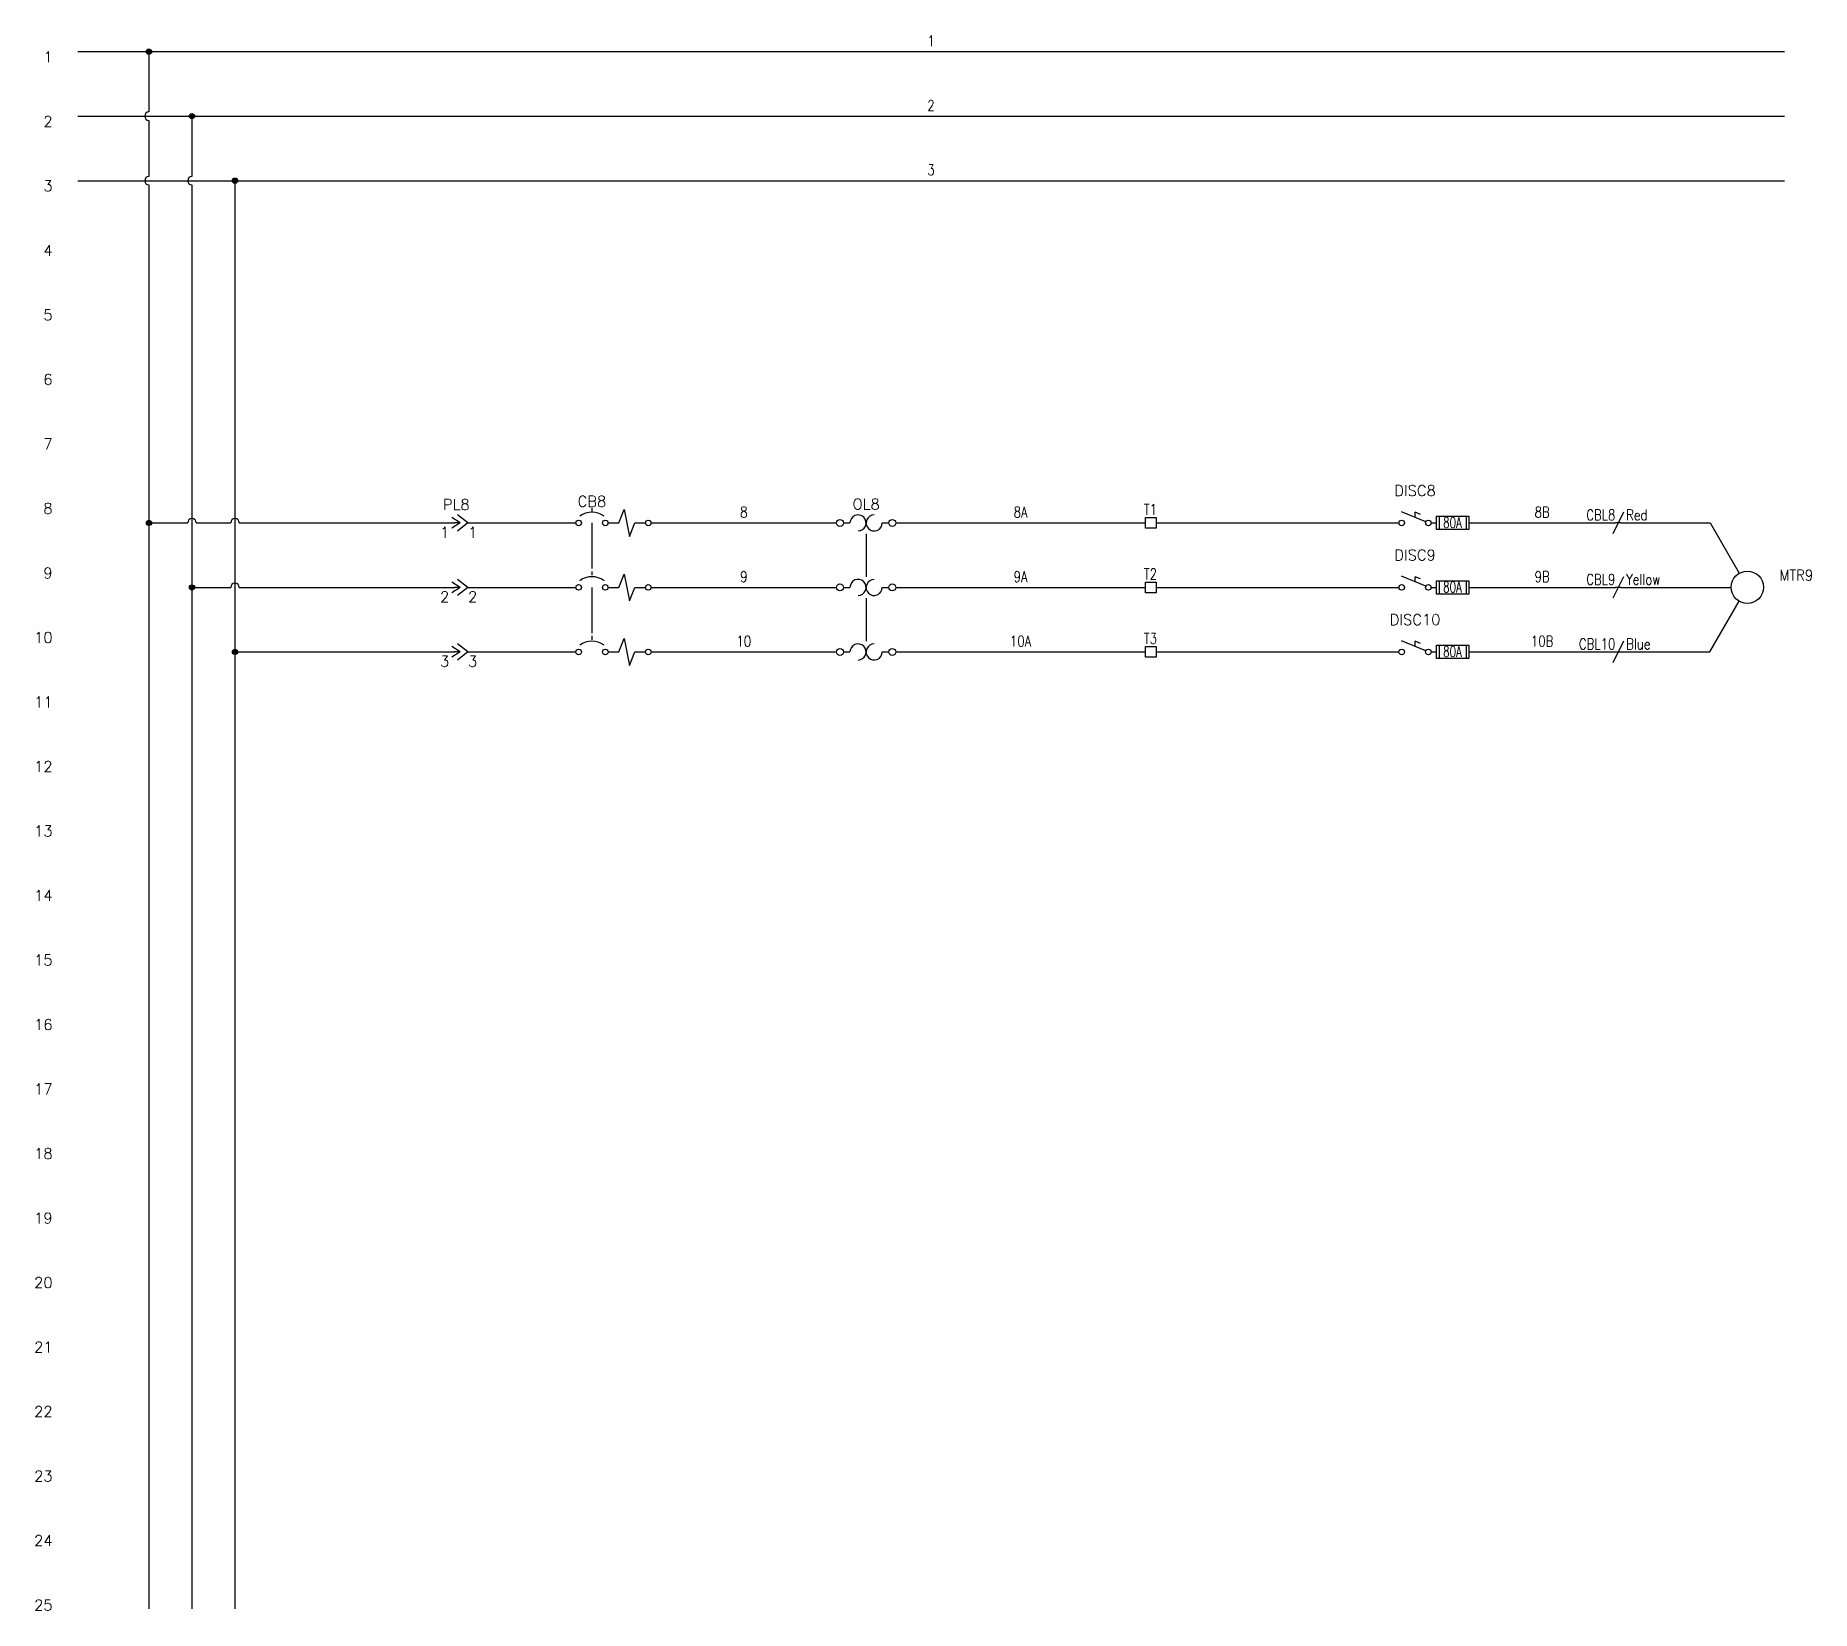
# Model space of a CAD drawing. Header units: inches. Extents: x 10.1 to 30.7, y 3.4 to 21.7.
import ezdxf
from ezdxf.enums import TextEntityAlignment as Align

# ---------------------------------------------------------------- set-up
doc = ezdxf.new("R2010")
doc.units = ezdxf.units.IN
doc.header["$MEASUREMENT"] = 0
doc.linetypes.add('HIDDEN2', pattern=[0.1875, 0.125, -0.0625])
for name, color, linetype in [('LINK', 9, 'Continuous'), ('MISC', 7, 'Continuous'), ('SYMS', 7, 'Continuous'), ('TAGS', 150, 'Continuous'), ('TERMS', 123, 'Continuous'), ('WIRENO', 72, 'Continuous'), ('WIRES', 7, 'Continuous')]:
    doc.layers.add(name, color=color, linetype=linetype)
doc.styles.add('WD', font='romans.shx')

# ---------------------------------------------------------------- blocks, each defined once
blk = doc.blocks.new('WD_MLRH')
at = {"style": 'WD'}
blk.add_attdef('RUNGFIRST', text='', height=0.125, dxfattribs=at).set_placement((-0.25, 0), align=Align.MIDDLE_RIGHT)
at = {"style": 'WD', "flags": 1}
for tag, p in [('RUNGHORV', (-0.25, -0.127)), ('RUNGDIST', (-0.25, -0.2)), ('RUNGINC', (-0.25, -0.163)), ('WIRE-START', (-0.25, -0.356)), ('WIRE-GSUF', (-0.25, -0.396)), ('PH3SPACE', (-0.25, -0.437)), ('WIREMODE', (-0.25, -0.281)), ('RUNGCNT', (-0.25, -0.237)), ('WIREFMT', (-0.25, -0.321))]:
    blk.add_attdef(tag, text='', height=0.025, dxfattribs=at).set_placement(p, align=Align.RIGHT)
blk = doc.blocks.new('WDDOT')
for radius in [0.03, 0.0187, 0.00929]:
    blk.add_circle((0, 0), radius)
blk = doc.blocks.new('HC01PJ')
for p, q in [((-0.031, 0), (-0.125, 0.062)), ((-0.031, 0), (-0.125, -0.062)), ((-0.031, 0), (-0.094, 0)), ((0.062, 0), (-0.062, 0.094)), ((0.062, 0), (-0.062, -0.094))]:
    blk.add_line(p, q)
at = {"style": 'WD', "width": 0.7}
for tag, p in [('DESC1', (-0.031, 0.406)), ('DESC2', (-0.031, 0.25))]:
    blk.add_attdef(tag, text='', height=0.125, dxfattribs=at).set_placement(p, align=Align.RIGHT)
for tag, p in [('INST', (0.094, 0.406)), ('LOC', (0.094, 0.25))]:
    blk.add_attdef(tag, p, '', height=0.125, dxfattribs=at)
at = {"style": 'WD'}
for tag, p, height in [('TAG1', (0.094, 0.094), 0.125), ('X2LINK', (-0.062, 0.125), 0.01), ('X8LINK', (-0.062, -0.125), 0.01)]:
    blk.add_attdef(tag, p, '', height=height, dxfattribs=at)
for tag, p, height, flags in [('X4TERMDESC01', (-0.106, 0.022), 0.01, 1), ('X4TERM01', (-0.094, 0), 0.0125, 1), ('FAMILY', (0.048, 0.121), 0.01, 9), ('X1TERM02', (0.062, 0), 0.0125, 1), ('X1TERMDESC02', (0.067, 0.016), 0.01, 1)]:
    blk.add_attdef(tag, p, '', height=height, dxfattribs=dict(at, flags=flags))
at = {"linetype": 'Continuous', "style": 'WD', "flags": 9}
for tag, p in [('ASSYCODE', (0.067, 0.044)), ('MFG', (0.072, 0.057)), ('CAT', (0.073, 0.077))]:
    blk.add_attdef(tag, text='', height=0.01, dxfattribs=at).set_placement(p, align=Align.CENTER)
at = {"linetype": 'Continuous', "style": 'WD', "flags": 8}
blk.add_attdef('TERM01', text='', height=0.125, dxfattribs=at).set_placement((-0.156, -0.047), align=Align.TOP_RIGHT)
blk.add_attdef('TERM02', text='', height=0.125, dxfattribs=at).set_placement((0.062, -0.047), align=Align.TOP_LEFT)
blk = doc.blocks.new('HC02PJ')
for p, q in [((-0.031, 0), (-0.125, 0.062)), ((-0.031, 0), (-0.125, -0.062)), ((-0.031, 0), (-0.094, 0)), ((0.062, 0), (-0.062, 0.094)), ((0.062, 0), (-0.062, -0.094))]:
    blk.add_line(p, q)
at = {"style": 'WD', "width": 0.7}
for tag, p in [('DESC1', (-0.031, 0.406)), ('DESC2', (-0.031, 0.25))]:
    blk.add_attdef(tag, text='', height=0.125, dxfattribs=at).set_placement(p, align=Align.RIGHT)
for tag, p in [('INST', (0.094, 0.406)), ('LOC', (0.094, 0.25))]:
    blk.add_attdef(tag, p, '', height=0.125, dxfattribs=at)
at = {"style": 'WD'}
for tag, p, height in [('TAG2', (0.094, 0.094), 0.125), ('X2LINK', (-0.062, 0.125), 0.01), ('X8LINK', (-0.062, -0.125), 0.01)]:
    blk.add_attdef(tag, p, '', height=height, dxfattribs=at)
for tag, p, height, flags in [('X4TERMDESC01', (-0.113, 0.019), 0.01, 1), ('X4TERM01', (-0.094, 0), 0.0125, 1), ('FAMILY', (0.048, 0.121), 0.01, 9), ('X1TERM02', (0.062, 0), 0.0125, 1), ('X1TERMDESC02', (0.067, 0.014), 0.01, 1)]:
    blk.add_attdef(tag, p, '', height=height, dxfattribs=dict(at, flags=flags))
at = {"linetype": 'Continuous', "style": 'WD', "flags": 8}
blk.add_attdef('TERM01', text='', height=0.125, dxfattribs=at).set_placement((-0.156, -0.047), align=Align.TOP_RIGHT)
blk.add_attdef('TERM02', text='', height=0.125, dxfattribs=at).set_placement((0.062, -0.047), align=Align.TOP_LEFT)
blk = doc.blocks.new('HCB11M')
for p, q in [((0, 0.173), (0, 0.126)), ((0.188, 0), (0.312, 0)), ((0.312, 0), (0.375, 0.156)), ((0.375, 0.156), (0.438, -0.156)), ((0.438, -0.156), (0.5, 0)), ((0.5, 0), (0.623, 0))]:
    blk.add_line(p, q)
for centre in [(-0.155, 0), (0.155, 0), (0.655, 0)]:
    blk.add_circle(centre, 0.0322)
blk.add_arc((0, -0.109), 0.234, 53.1301, 126.8699)
at = {"style": 'WD', "width": 0.7}
for tag, p in [('INST', (0, 0.826)), ('DESC1', (0, 0.5)), ('LOC', (0, 0.656)), ('DESC2', (0, 0.344)), ('RATING1', (0, -0.188)), ('XREF', (0, -0.344))]:
    blk.add_attdef(tag, text='', height=0.125, dxfattribs=at).set_placement(p, align=Align.CENTER)
at = {"style": 'WD'}
blk.add_attdef('TAG1', text='', height=0.125, dxfattribs=at).set_placement((0, 0.188), align=Align.CENTER)
for tag, p, height, flags in [('X2LINK', (0, 0.219), 0.01, 1), ('X4TERM01', (-0.188, 0), 0.0125, 1), ('X8LINK', (0, 0), 0.01, 1), ('FAMILY', (0.205, 0.152), 0.01, 9), ('CONTACT', (0.205, 0.131), 0.01, 9), ('X1TERM02', (0.688, 0), 0.0125, 1)]:
    blk.add_attdef(tag, p, '', height=height, dxfattribs=dict(at, flags=flags))
at = {"linetype": 'Continuous', "style": 'WD', "flags": 9}
for tag, p in [('ASSYCODE', (0.232, 0.071)), ('MFG', (0.228, 0.089)), ('CAT', (0.23, 0.108))]:
    blk.add_attdef(tag, text='', height=0.01, dxfattribs=at).set_placement(p, align=Align.CENTER)
at = {"linetype": 'Continuous', "style": 'WD', "flags": 8}
blk.add_attdef('TERM01', text='', height=0.125, dxfattribs=at).set_placement((-0.25, -0.031), align=Align.TOP_RIGHT)
blk.add_attdef('TERM02', text='', height=0.125, dxfattribs=at).set_placement((0.75, -0.031), align=Align.TOP_LEFT)
blk = doc.blocks.new('HCB21M')
at = {"linetype": 'HIDDEN2'}
blk.add_line((0, 0.187), (0, 0.141), dxfattribs=at)
for p, q in [((0.188, 0), (0.312, 0)), ((0.312, 0), (0.375, 0.156)), ((0.375, 0.156), (0.438, -0.156)), ((0.438, -0.156), (0.5, 0)), ((0.5, 0), (0.623, 0))]:
    blk.add_line(p, q)
for centre in [(-0.155, 0), (0.155, 0), (0.655, 0)]:
    blk.add_circle(centre, 0.0322)
blk.add_arc((0, -0.109), 0.234, 53.1301, 126.8699)
at = {"style": 'WD', "width": 0.7}
for tag, p in [('INST', (0, 0.863)), ('DESC1', (0, 0.537)), ('LOC', (0, 0.693)), ('DESC2', (0, 0.38)), ('RATING1', (0, -0.188)), ('XREF', (0, -0.344))]:
    blk.add_attdef(tag, text='', height=0.125, dxfattribs=at).set_placement(p, align=Align.CENTER)
at = {"style": 'WD'}
blk.add_attdef('TAG2', text='', height=0.125, dxfattribs=at).set_placement((0, 0.224), align=Align.CENTER)
for tag, p, height, flags in [('X2LINK', (0, 0.219), 0.01, 1), ('X4TERM01', (-0.188, 0), 0.0125, 1), ('X8LINK', (0, 0), 0.01, 1), ('FAMILY', (0.054, 0.183), 0.01, 9), ('CONTACT', (0.054, 0.161), 0.01, 9), ('X1TERM02', (0.688, 0), 0.0125, 1)]:
    blk.add_attdef(tag, p, '', height=height, dxfattribs=dict(at, flags=flags))
at = {"linetype": 'Continuous', "style": 'WD', "flags": 8}
blk.add_attdef('TERM01', text='', height=0.125, dxfattribs=at).set_placement((-0.25, -0.031), align=Align.TOP_RIGHT)
blk.add_attdef('TERM02', text='', height=0.125, dxfattribs=at).set_placement((0.75, -0.031), align=Align.TOP_LEFT)
blk = doc.blocks.new('HOL1')
for p, q in [((-0.264, 0), (-0.188, 0)), ((0.188, 0), (0.264, 0))]:
    blk.add_line(p, q)
at = {"linetype": 'Continuous'}
for centre in [(-0.304, 0), (0.304, 0)]:
    blk.add_circle(centre, 0.04, dxfattribs=at)
for centre, start, end in [((-0.094, 0), 270.001, 180.002), ((0.094, 0), 90, 0.001)]:
    blk.add_arc(centre, 0.0938, start, end)
at = {"style": 'WD', "width": 0.7}
for tag, p in [('INST', (0, 0.795)), ('LOC', (0, 0.625)), ('DESC1', (0, 0.469)), ('DESC2', (0, 0.312)), ('RATING1', (0, -0.266))]:
    blk.add_attdef(tag, text='', height=0.125, dxfattribs=at).set_placement(p, align=Align.CENTER)
at = {"style": 'WD'}
blk.add_attdef('TAG1', text='', height=0.125, dxfattribs=at).set_placement((0, 0.156), align=Align.CENTER)
for tag, p, height, flags in [('X4TERM01', (-0.344, 0), 0.0125, 1), ('FAMILY', (0.205, 0.152), 0.01, 9), ('X1TERM02', (0.344, 0), 0.0125, 1)]:
    blk.add_attdef(tag, p, '', height=height, dxfattribs=dict(at, flags=flags))
for tag, p in [('X2LINK', (0, 0.125)), ('X8LINK', (0, -0.125))]:
    blk.add_attdef(tag, p, '', height=0.01, dxfattribs=at)
at = {"linetype": 'Continuous', "style": 'WD', "flags": 9}
for tag, p in [('ASSYCODE', (0.219, 0.062)), ('MFG', (0.228, 0.089)), ('CAT', (0.23, 0.108))]:
    blk.add_attdef(tag, text='', height=0.01, dxfattribs=at).set_placement(p, align=Align.CENTER)
at = {"linetype": 'Continuous', "style": 'WD', "flags": 8}
blk.add_attdef('TERM01', text='', height=0.125, dxfattribs=at).set_placement((-0.406, -0.031), align=Align.TOP_RIGHT)
blk.add_attdef('TERM02', text='', height=0.125, dxfattribs=at).set_placement((0.406, -0.031), align=Align.TOP_LEFT)
blk = doc.blocks.new('HT0001')
for p, q in [((-0.062, 0.062), (0.062, 0.062)), ((-0.062, -0.062), (-0.062, 0.062)), ((0.062, 0.062), (0.062, -0.062)), ((0.062, -0.062), (-0.062, -0.062))]:
    blk.add_line(p, q)
at = {"style": 'WD'}
for tag, p, width in [('INST', (0.062, 0.42), 0.7), ('LOC', (0.062, 0.25), 0.7), ('DESC1', (0.05, -0.385), 0.8)]:
    blk.add_attdef(tag, p, '', height=0.125, dxfattribs=dict(at, width=width))
at = {"linetype": 'Continuous', "style": 'WD'}
for tag, p, height, width, flags in [('TERM01', (0.062, 0.094), 0.125, 0.8, 8), ('TAGSTRIP', (0.05, -0.229), 0.125, 0.9, 8), ('CAT', (0.213, -0.406), 0.109, 0.8, 1), ('DESC2', (0.05, -0.541), 0.125, 0.8, 8), ('DESC3', (0.05, -0.698), 0.125, 0.8, 8)]:
    blk.add_attdef(tag, p, '', height=height, dxfattribs=dict(at, width=width, flags=flags))
at = {"style": 'WD', "flags": 1}
for tag, p, height in [('X4TERM01', (-0.062, 0), 0.0125), ('X4TERMDESC01', (-0.055, -0.023), 0.025), ('X2TERMDESC01', (-0.006, 0.029), 0.025), ('STRIPSEQ', (0, 0), 0.00125), ('X2TERM01', (0, 0.062), 0.0125), ('X2PIN01', (0.033, 0.084), 0.0125), ('X1TERMDESC01', (0.039, 0.007), 0.025), ('X1TERM01', (0.062, 0), 0.0125), ('X1PIN01', (0.087, 0.016), 0.0125), ('X4PIN01', (-0.114, -0.038), 0.0125), ('LINKTERM', (0, -0.002), 0.00125), ('X8TERM01', (0, -0.062), 0.0125), ('X8TERMDESC01', (0, -0.054), 0.025), ('X8PIN01', (0.026, -0.096), 0.0125)]:
    blk.add_attdef(tag, p, '', height=height, dxfattribs=at)
at = {"linetype": 'Continuous', "style": 'WD', "width": 0.8, "flags": 1}
blk.add_attdef('MFG', text='', height=0.109, dxfattribs=at).set_placement((0.088, -0.406), align=Align.RIGHT)
at = {"style": 'WD', "width": 0.7, "flags": 1}
blk.add_attdef('ASSYCODE', (0.062, -0.281), '', height=0.01, dxfattribs=at)
blk = doc.blocks.new('HDS11F')
for p, q in [((0.126, 0.013), (-0.156, 0.13)), ((0, 0.065), (0, 0.125)), ((0.062, 0.099), (0, 0.125)), ((0.188, 0), (0.25, 0)), ((0.25, -0.078), (0.25, 0.078)), ((0.25, 0.078), (0.625, 0.078)), ((0.281, 0.078), (0.281, -0.078)), ((0.594, 0.078), (0.594, -0.078)), ((0.625, 0.078), (0.625, -0.078)), ((0.625, -0.078), (0.25, -0.078))]:
    blk.add_line(p, q)
for centre in [(-0.155, 0), (0.155, 0)]:
    blk.add_circle(centre, 0.0322)
at = {"style": 'WD', "width": 0.7}
for tag, p in [('INST', (0, 0.625)), ('LOC', (0, 0.469)), ('RATING1', (0, 0.156)), ('XREF', (0, -0.236)), ('DESC1', (0, -0.405)), ('DESC2', (0, -0.562))]:
    blk.add_attdef(tag, text='', height=0.125, dxfattribs=at).set_placement(p, align=Align.CENTER)
at = {"style": 'WD'}
blk.add_attdef('TAG1', text='', height=0.125, dxfattribs=at).set_placement((0, 0.312), align=Align.CENTER)
for tag, p, height, flags in [('X4TERM01', (-0.188, 0), 0.0125, 1), ('FAMILY', (0.206, 0.131), 0.01, 9), ('CONTACT', (0.206, 0.044), 0.01, 9), ('X1TERM02', (0.625, 0), 0.0125, 1)]:
    blk.add_attdef(tag, p, '', height=height, dxfattribs=dict(at, flags=flags))
for tag, p in [('X2LINK', (0, 0.156)), ('X8LINK', (0, -0.016))]:
    blk.add_attdef(tag, p, '', height=0.01, dxfattribs=at)
at = {"linetype": 'Continuous', "style": 'WD', "flags": 9}
for tag, p in [('ASSYCODE', (0.219, 0.062)), ('MFG', (0.228, 0.089)), ('CAT', (0.23, 0.108))]:
    blk.add_attdef(tag, text='', height=0.01, dxfattribs=at).set_placement(p, align=Align.CENTER)
at = {"style": 'WD', "width": 0.7}
blk.add_attdef('RATING2', text='', height=0.125, dxfattribs=at).set_placement((0.438, 0), align=Align.MIDDLE)
at = {"linetype": 'Continuous', "style": 'WD', "flags": 8}
blk.add_attdef('TERM01', text='', height=0.125, dxfattribs=at).set_placement((-0.25, -0.031), align=Align.TOP_RIGHT)
blk.add_attdef('TERM02', text='', height=0.125, dxfattribs=at).set_placement((0.688, -0.031), align=Align.TOP_LEFT)
blk = doc.blocks.new('HMO13')
blk.add_circle((0, 0), 0.188)
at = {"style": 'WD'}
for tag, p, width in [('INST', (0.381, 0.403), 0.7), ('LOC', (0.381, 0.234), 0.7), ('TAG1', (0.375, 0.077), 0.9), ('DESC1', (0.376, -0.079), 0.9), ('DESC2', (0.376, -0.235), 0.9), ('DESC3', (0.376, -0.391), 0.9), ('RATING3', (0.375, -0.548), 0.8), ('RATING4', (0.375, -0.704), 0.8), ('WDTAGALT', (0.375, -0.875), 0.7)]:
    blk.add_attdef(tag, p, '', height=0.125, dxfattribs=dict(at, width=width))
at = {"style": 'WD', "width": 0.8}
blk.add_attdef('RATING1', text='', height=0.1, dxfattribs=at).set_placement((0, 0), align=Align.CENTER)
at = {"style": 'WD', "flags": 1}
for tag, p in [('X4TERM02', (-0.188, 0)), ('X0TERM01', (-0.094, 0.162)), ('X0TERM03', (-0.094, -0.162)), ('X0TERM04', (0.133, -0.133))]:
    blk.add_attdef(tag, p, '', height=0.0125, dxfattribs=at)
at = {"linetype": 'Continuous', "style": 'WD', "flags": 9}
blk.add_attdef('ASSYCODE', text='', height=0.01, dxfattribs=at).set_placement((0, 0.125), align=Align.CENTER)
at = {"style": 'WD', "flags": 9}
blk.add_attdef('FAMILY', text='', height=0.01, dxfattribs=at).set_placement((-0.005, 0.17), align=Align.CENTER)
at = {"linetype": 'Continuous', "style": 'WD', "flags": 1}
for tag, p in [('MFG', (0, 0.14)), ('CAT', (0, 0.159))]:
    blk.add_attdef(tag, text='', height=0.01, dxfattribs=at).set_placement(p, align=Align.MIDDLE)
at = {"style": 'WD', "width": 0.8}
blk.add_attdef('RATING2', text='', height=0.1, dxfattribs=at).set_placement((0, -0.031), align=Align.TOP_CENTER)
blk = doc.blocks.new('HW01')
for p, q in [((0.062, 0.125), (-0.062, -0.125)), ((0.031, 0), (-0.031, 0))]:
    blk.add_line(p, q)
at = {"style": 'WD', "width": 0.7, "flags": 1}
for tag, p in [('INST', (0, 0.357)), ('LOC', (0, 0.188)), ('XREF', (0, -0.3)), ('DESC1', (0, -0.456)), ('DESC2', (0, -0.613))]:
    blk.add_attdef(tag, text='', height=0.125, dxfattribs=at).set_placement(p, align=Align.CENTER)
at = {"style": 'WD', "width": 0.8}
blk.add_attdef('TAG1', text='', height=0.125, dxfattribs=at).set_placement((-0.031, 0.031), align=Align.RIGHT)
at = {"style": 'WD', "flags": 1}
for tag, p in [('X4TERM01', (-0.031, 0)), ('X1TERM01', (0.031, 0))]:
    blk.add_attdef(tag, p, '', height=0.0125, dxfattribs=at)
at = {"linetype": 'Continuous', "style": 'WD', "flags": 9}
blk.add_attdef('ASSYCODE', text='', height=0.01, dxfattribs=at).set_placement((0.029, 0.042), align=Align.CENTER)
at = {"style": 'WD'}
for tag, p in [('X2LINK', (0, 0.125)), ('X8LINK', (0, -0.125))]:
    blk.add_attdef(tag, p, '', height=0.01, dxfattribs=at)
at = {"style": 'WD', "flags": 9}
blk.add_attdef('FAMILY', text='', height=0.01, dxfattribs=at).set_placement((0.023, 0.118), align=Align.CENTER)
at = {"style": 'WD', "width": 0.8}
blk.add_attdef('RATING1', (0.094, 0.031), '', height=0.125, dxfattribs=at)
at = {"style": 'WD', "width": 0.8, "flags": 1}
blk.add_attdef('MFG', text='', height=0.0938, dxfattribs=at).set_placement((-0.125, -0.031), align=Align.TOP_RIGHT)
blk.add_attdef('CAT', text='', height=0.0938, dxfattribs=at).set_placement((0.031, -0.031), align=Align.TOP_LEFT)
blk = doc.blocks.new('WD_WNH')
at = {"linetype": 'Continuous', "style": 'WD', "width": 0.8}
blk.add_attdef('WIRENO', text='', height=0.125, dxfattribs=at).set_placement((0, 0.062), align=Align.CENTER)
at = {"style": 'WD', "flags": 1}
for tag, p in [('W01USER', (0, 0.078)), ('W02USER', (0, 0.07)), ('W03USER', (0, 0.062)), ('W04USER', (0, 0.055)), ('W05USER', (0, 0.047)), ('W06USER', (0, 0.039)), ('W07USER', (0, 0.031)), ('W08USER', (0, 0.023)), ('W09USER', (0, 0.016)), ('W10USER', (0, 0.008))]:
    blk.add_attdef(tag, text='', height=0.005, dxfattribs=at).set_placement(p, align=Align.CENTER)

msp = doc.modelspace()

# ---------------------------------------------------------------- linework, layer by layer
at = {"layer": 'LINK'}
for points in [[(16.521, 16.082), (16.521, 15.551)], [(19.709, 15.957), (19.709, 15.457)], [(16.521, 15.332), (16.521, 14.801)], [(19.709, 15.207), (19.709, 14.707)]]:
    msp.add_lwpolyline(points, dxfattribs=at)
at = {"layer": 'WIRES'}
for p, q in [((10.543, 21.561), (30.386, 21.561)), ((11.371, 21.561), (11.371, 20.861)), ((10.543, 20.811), (30.386, 20.811)), ((11.371, 20.761), (11.371, 20.111)), ((11.871, 20.811), (11.871, 20.111)), ((10.543, 20.061), (30.386, 20.061)), ((12.371, 20.061), (12.371, 3.455)), ((11.371, 20.011), (11.371, 3.455)), ((11.871, 20.011), (11.871, 3.455)), ((11.371, 16.082), (11.821, 16.082)), ((11.921, 16.082), (12.321, 16.082)), ((12.421, 16.082), (14.925, 16.082)), ((15.081, 16.082), (16.333, 16.082)), ((17.208, 16.082), (19.366, 16.082)), ((20.053, 16.082), (22.956, 16.082)), ((23.081, 16.082), (25.904, 16.082)), ((26.716, 16.082), (28.42, 16.082)), ((28.483, 16.082), (29.522, 16.082)), ((29.522, 16.082), (29.86, 15.497)), ((11.871, 15.332), (12.321, 15.332)), ((12.421, 15.332), (14.925, 15.332)), ((15.081, 15.332), (16.333, 15.332)), ((17.208, 15.332), (19.366, 15.332)), ((20.053, 15.332), (22.956, 15.332)), ((23.081, 15.332), (25.904, 15.332)), ((26.716, 15.332), (28.42, 15.332)), ((28.483, 15.332), (29.766, 15.332)), ((29.519, 14.582), (29.86, 15.172)), ((12.371, 14.582), (14.925, 14.582)), ((15.081, 14.582), (16.333, 14.582)), ((17.208, 14.582), (19.366, 14.582)), ((20.053, 14.582), (22.956, 14.582)), ((23.081, 14.582), (25.904, 14.582)), ((26.716, 14.582), (28.42, 14.582)), ((28.483, 14.582), (29.519, 14.582))]:
    msp.add_line(p, q, dxfattribs=at)
for centre, start, end in [((11.371, 20.811), 90, 270), ((11.371, 20.061), 90, 270), ((11.871, 20.061), 90, 270), ((11.871, 16.082), 0, 180), ((12.371, 16.082), 0, 180), ((12.371, 15.332), 0, 180)]:
    msp.add_arc(centre, 0.05, start, end, dxfattribs=at)

# ---------------------------------------------------------------- block references
msp.add_blockref('WD_MLRH', (10.5, 21.5)).add_auto_attribs({'RUNGFIRST': '1'})
at = {"layer": 'SYMS'}
for name, p in [('WDDOT', (11.371, 21.561)), ('WDDOT', (11.871, 20.811)), ('WDDOT', (12.371, 20.061)), ('WDDOT', (11.371, 16.082)), ('HCB21M', (16.521, 15.332)), ('WDDOT', (11.871, 15.332)), ('HOL1', (19.709, 15.332)), ('HCB21M', (16.521, 14.582)), ('HOL1', (19.709, 14.582)), ('WDDOT', (12.371, 14.582))]:
    msp.add_blockref(name, p, dxfattribs=at)
ref = msp.add_blockref('HDS11F', (26.091, 16.082), dxfattribs=at)
ref.add_attrib('TAG1', 'DISC8', dxfattribs={"layer": 'TAGS', "height": 0.125, "style": 'WD'}).set_placement((26.091, 16.395), align=Align.CENTER)
ref.add_attrib('RATING1', '80A', dxfattribs={"layer": 'MISC', "height": 0.125, "style": 'WD', "width": 0.7}).set_placement((26.526, 16.024), align=Align.CENTER)
ref = msp.add_blockref('HC01PJ', (15.018, 16.082), dxfattribs=at)
ref.add_attrib('TAG1', 'PL8', (14.789, 16.233), dxfattribs={"layer": 'TAGS', "height": 0.125, "style": 'WD'})
ref.add_attrib('TERM01', '1', dxfattribs={"layer": 'TERMS', "linetype": 'Continuous', "height": 0.125, "style": 'WD', "flags": 8}).set_placement((14.862, 16.035), align=Align.TOP_RIGHT)
ref.add_attrib('TERM02', '1', dxfattribs={"layer": 'TERMS', "linetype": 'Continuous', "height": 0.125, "style": 'WD', "flags": 8}).set_placement((15.081, 16.035), align=Align.TOP_LEFT)
ref = msp.add_blockref('HCB11M', (16.521, 16.082), dxfattribs=at)
ref.add_attrib('TAG1', 'CB8', dxfattribs={"layer": 'TAGS', "height": 0.125, "style": 'WD'}).set_placement((16.521, 16.27), align=Align.CENTER)
ref = msp.add_blockref('HOL1', (19.709, 16.082), dxfattribs=at)
ref.add_attrib('TAG1', 'OL8', dxfattribs={"layer": 'TAGS', "height": 0.125, "style": 'WD'}).set_placement((19.709, 16.238), align=Align.CENTER)
ref = msp.add_blockref('HT0001', (23.019, 16.082), dxfattribs=at)
ref.add_attrib('TERM01', 'T1', (22.937, 16.176), dxfattribs={"layer": 'TERMS', "linetype": 'Continuous', "height": 0.125, "style": 'WD', "width": 0.8, "flags": 8})
ref = msp.add_blockref('HW01', (28.451, 16.082), dxfattribs=at)
ref.add_attrib('RATING1', 'Red', (28.545, 16.113), dxfattribs={"layer": 'MISC', "height": 0.125, "style": 'WD', "width": 0.8})
ref.add_attrib('TAG1', 'CBL8', dxfattribs={"layer": 'TAGS', "height": 0.125, "style": 'WD', "width": 0.8}).set_placement((28.42, 16.113), align=Align.RIGHT)
ref = msp.add_blockref('HDS11F', (26.091, 15.332), dxfattribs=at)
ref.add_attrib('TAG1', 'DISC9', dxfattribs={"layer": 'TAGS', "height": 0.125, "style": 'WD'}).set_placement((26.091, 15.645), align=Align.CENTER)
ref.add_attrib('RATING1', '80A', dxfattribs={"layer": 'MISC', "height": 0.125, "style": 'WD', "width": 0.7}).set_placement((26.526, 15.274), align=Align.CENTER)
ref = msp.add_blockref('HT0001', (23.019, 15.332), dxfattribs=at)
ref.add_attrib('TERM01', 'T2', (22.937, 15.426), dxfattribs={"layer": 'TERMS', "linetype": 'Continuous', "height": 0.125, "style": 'WD', "width": 0.8, "flags": 8})
ref = msp.add_blockref('HW01', (28.451, 15.332), dxfattribs=at)
ref.add_attrib('RATING1', 'Yellow', (28.545, 15.363), dxfattribs={"layer": 'MISC', "height": 0.125, "style": 'WD', "width": 0.8})
ref.add_attrib('TAG1', 'CBL9', dxfattribs={"layer": 'TAGS', "height": 0.125, "style": 'WD', "width": 0.8}).set_placement((28.42, 15.363), align=Align.RIGHT)
ref = msp.add_blockref('HMO13', (29.954, 15.334), dxfattribs=at)
ref.add_attrib('TAG1', 'MTR9', (30.329, 15.412), dxfattribs={"layer": 'TAGS', "height": 0.125, "style": 'WD', "width": 0.9})
ref = msp.add_blockref('HC02PJ', (15.018, 15.332), dxfattribs=at)
ref.add_attrib('TERM01', '2', dxfattribs={"layer": 'TERMS', "linetype": 'Continuous', "height": 0.125, "style": 'WD', "flags": 8}).set_placement((14.862, 15.285), align=Align.TOP_RIGHT)
ref.add_attrib('TERM02', '2', dxfattribs={"layer": 'TERMS', "linetype": 'Continuous', "height": 0.125, "style": 'WD', "flags": 8}).set_placement((15.081, 15.285), align=Align.TOP_LEFT)
ref = msp.add_blockref('HDS11F', (26.091, 14.582), dxfattribs=at)
ref.add_attrib('TAG1', 'DISC10', dxfattribs={"layer": 'TAGS', "height": 0.125, "style": 'WD'}).set_placement((26.091, 14.895), align=Align.CENTER)
ref.add_attrib('RATING1', '80A', dxfattribs={"layer": 'MISC', "height": 0.125, "style": 'WD', "width": 0.7}).set_placement((26.526, 14.524), align=Align.CENTER)
ref = msp.add_blockref('HC02PJ', (15.018, 14.582), dxfattribs=at)
ref.add_attrib('TERM01', '3', dxfattribs={"layer": 'TERMS', "linetype": 'Continuous', "height": 0.125, "style": 'WD', "flags": 8}).set_placement((14.862, 14.535), align=Align.TOP_RIGHT)
ref.add_attrib('TERM02', '3', dxfattribs={"layer": 'TERMS', "linetype": 'Continuous', "height": 0.125, "style": 'WD', "flags": 8}).set_placement((15.081, 14.535), align=Align.TOP_LEFT)
ref = msp.add_blockref('HT0001', (23.019, 14.582), dxfattribs=at)
ref.add_attrib('TERM01', 'T3', (22.937, 14.676), dxfattribs={"layer": 'TERMS', "linetype": 'Continuous', "height": 0.125, "style": 'WD', "width": 0.8, "flags": 8})
ref = msp.add_blockref('HW01', (28.451, 14.581), dxfattribs=at)
ref.add_attrib('RATING1', 'Blue', (28.545, 14.612), dxfattribs={"layer": 'MISC', "height": 0.125, "style": 'WD', "width": 0.8})
ref.add_attrib('TAG1', 'CBL10', dxfattribs={"layer": 'TAGS', "height": 0.125, "style": 'WD', "width": 0.8}).set_placement((28.42, 14.612), align=Align.RIGHT)
at = {"layer": 'WIRENO'}
ref = msp.add_blockref('WD_WNH', (20.464, 21.561), dxfattribs=at)
ref.add_attrib('WIRENO', '1', dxfattribs={"linetype": 'Continuous', "height": 0.125, "style": 'WD', "width": 0.8}).set_placement((20.464, 21.624), align=Align.CENTER)
ref = msp.add_blockref('WD_WNH', (20.464, 20.811), dxfattribs=at)
ref.add_attrib('WIRENO', '2', dxfattribs={"linetype": 'Continuous', "height": 0.125, "style": 'WD', "width": 0.8}).set_placement((20.464, 20.874), align=Align.CENTER)
ref = msp.add_blockref('WD_WNH', (20.464, 20.061), dxfattribs=at)
ref.add_attrib('WIRENO', '3', dxfattribs={"linetype": 'Continuous', "height": 0.125, "style": 'WD', "width": 0.8}).set_placement((20.464, 20.124), align=Align.CENTER)
ref = msp.add_blockref('WD_WNH', (18.287, 16.082), dxfattribs=at)
ref.add_attrib('WIRENO', '8', dxfattribs={"linetype": 'Continuous', "height": 0.125, "style": 'WD', "width": 0.8}).set_placement((18.287, 16.145), align=Align.CENTER)
ref = msp.add_blockref('WD_WNH', (21.505, 16.082), dxfattribs=at)
ref.add_attrib('WIRENO', '8A', dxfattribs={"linetype": 'Continuous', "height": 0.125, "style": 'WD', "width": 0.8}).set_placement((21.505, 16.145), align=Align.CENTER)
ref = msp.add_blockref('WD_WNH', (27.568, 16.082), dxfattribs=at)
ref.add_attrib('WIRENO', '8B', dxfattribs={"linetype": 'Continuous', "height": 0.125, "style": 'WD', "width": 0.8}).set_placement((27.568, 16.145), align=Align.CENTER)
ref = msp.add_blockref('WD_WNH', (18.287, 15.332), dxfattribs=at)
ref.add_attrib('WIRENO', '9', dxfattribs={"linetype": 'Continuous', "height": 0.125, "style": 'WD', "width": 0.8}).set_placement((18.287, 15.395), align=Align.CENTER)
ref = msp.add_blockref('WD_WNH', (21.505, 15.332), dxfattribs=at)
ref.add_attrib('WIRENO', '9A', dxfattribs={"linetype": 'Continuous', "height": 0.125, "style": 'WD', "width": 0.8}).set_placement((21.505, 15.395), align=Align.CENTER)
ref = msp.add_blockref('WD_WNH', (27.568, 15.332), dxfattribs=at)
ref.add_attrib('WIRENO', '9B', dxfattribs={"linetype": 'Continuous', "height": 0.125, "style": 'WD', "width": 0.8}).set_placement((27.568, 15.395), align=Align.CENTER)
ref = msp.add_blockref('WD_WNH', (18.287, 14.582), dxfattribs=at)
ref.add_attrib('WIRENO', '10', dxfattribs={"linetype": 'Continuous', "height": 0.125, "style": 'WD', "width": 0.8}).set_placement((18.287, 14.645), align=Align.CENTER)
ref = msp.add_blockref('WD_WNH', (21.505, 14.582), dxfattribs=at)
ref.add_attrib('WIRENO', '10A', dxfattribs={"linetype": 'Continuous', "height": 0.125, "style": 'WD', "width": 0.8}).set_placement((21.505, 14.645), align=Align.CENTER)
ref = msp.add_blockref('WD_WNH', (27.568, 14.582), dxfattribs=at)
ref.add_attrib('WIRENO', '10B', dxfattribs={"linetype": 'Continuous', "height": 0.125, "style": 'WD', "width": 0.8}).set_placement((27.568, 14.645), align=Align.CENTER)

# ---------------------------------------------------------------- texts
at = {"style": 'WD'}
for s, p in [('2', (10.25, 20.75)), ('3', (10.25, 20)), ('4', (10.25, 19.25)), ('5', (10.25, 18.5)), ('6', (10.25, 17.75)), ('7', (10.25, 17)), ('8', (10.25, 16.25)), ('9', (10.25, 15.5)), ('10', (10.25, 14.75)), ('11', (10.25, 14)), ('12', (10.25, 13.25)), ('13', (10.25, 12.5)), ('14', (10.25, 11.75)), ('15', (10.25, 11)), ('16', (10.25, 10.25)), ('17', (10.25, 9.5)), ('18', (10.25, 8.75)), ('19', (10.25, 8)), ('20', (10.25, 7.25)), ('21', (10.25, 6.5)), ('22', (10.25, 5.75)), ('23', (10.25, 5)), ('24', (10.25, 4.25)), ('25', (10.25, 3.5))]:
    msp.add_text(s, height=0.125, dxfattribs=at).set_placement(p, align=Align.MIDDLE_RIGHT)

doc.saveas('drawing.dxf')
